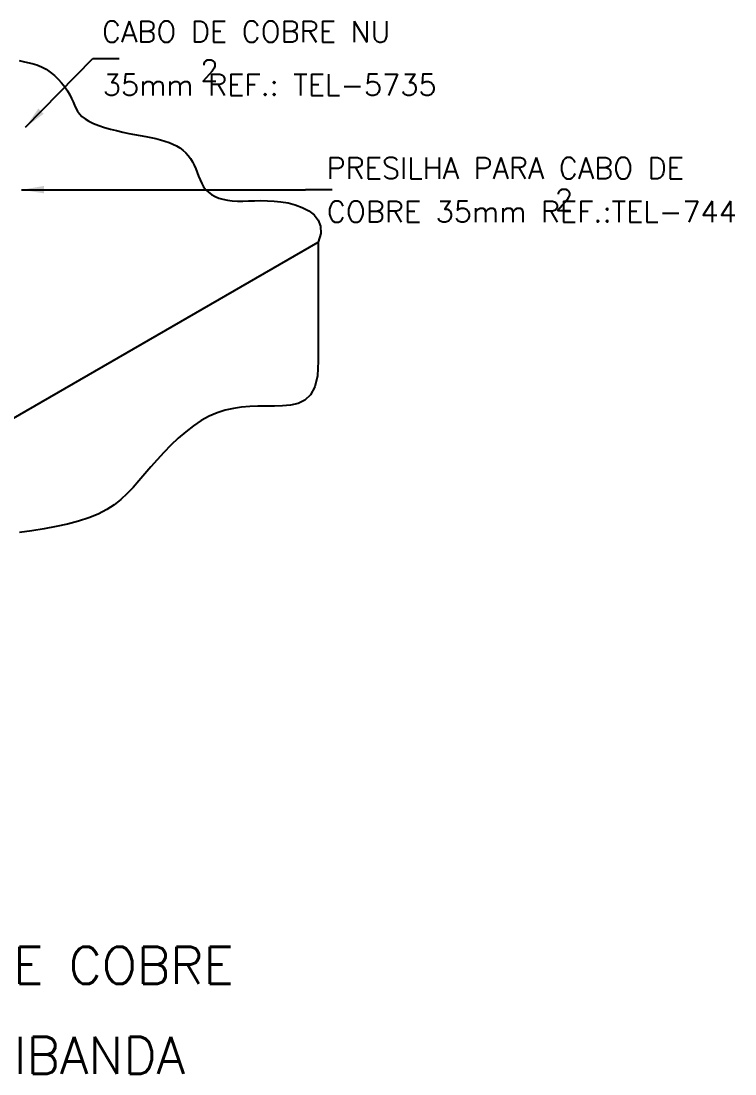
# Model space of a CAD drawing. Header units: millimetres. Extents: x -6476 to -6458.7, y -4451.8 to -4439.
# Drawn here: x -6465.5 to -6458.75, y -4451.84 to -4441.89 of the extents above; entities that cross this region are included whole.
import ezdxf
from ezdxf.enums import TextEntityAlignment as Align

# ---------------------------------------------------------------- set-up
doc = ezdxf.new("R2010")
doc.units = ezdxf.units.MM
doc.header["$LTSCALE"] = 10
doc.layers.add('Termotécnica', color=7, linetype='Continuous')
doc.styles.add('r140', font='romans.shx')
doc.styles.add('r80', font='romans.shx')

msp = doc.modelspace()

# ---------------------------------------------------------------- linework, layer by layer
at = {"layer": 'Termotécnica', "color": 2}
for p, q in [((-6465.4539, -4442.8983), (-6464.818, -4442.2477)), ((-6464.818, -4442.2477), (-6464.568, -4442.2477)), ((-6465.4897, -4443.4889), (-6462.8063, -4443.4893)), ((-6462.5563, -4443.4893), (-6462.8063, -4443.4893)), ((-6469.7821, -4448.081), (-6462.6857, -4443.9839)), ((-6462.6857, -4443.9839), (-6462.6857, -4445.1086))]:
    msp.add_line(p, q, dxfattribs=at)
for points in [[(-6465.5143, -4442.2682), (-6465.4756, -4442.2767), (-6465.4339, -4442.2852), (-6465.3903, -4442.2953), (-6465.3459, -4442.3084), (-6465.302, -4442.3259), (-6465.2594, -4442.3488), (-6465.2188, -4442.3765), (-6465.1804, -4442.4081), (-6465.1447, -4442.4426), (-6465.112, -4442.4791), (-6465.0826, -4442.5165), (-6465.057, -4442.5539), (-6465.0355, -4442.5903), (-6465.0181, -4442.625), (-6465.0036, -4442.6578), (-6464.9904, -4442.6889), (-6464.9771, -4442.7182), (-6464.962, -4442.7458), (-6464.9436, -4442.7719), (-6464.9204, -4442.7965), (-6464.8908, -4442.8197), (-6464.8538, -4442.8414), (-6464.81, -4442.8619), (-6464.7608, -4442.881), (-6464.7074, -4442.8987), (-6464.6511, -4442.915), (-6464.5932, -4442.93), (-6464.5348, -4442.9437), (-6464.4773, -4442.9559), (-6464.4216, -4442.9669), (-6464.3681, -4442.9769), (-6464.3169, -4442.9865), (-6464.2679, -4442.9959), (-6464.2213, -4443.0057), (-6464.1771, -4443.0162), (-6464.1353, -4443.0279), (-6464.0961, -4443.0413), (-6464.0594, -4443.0566), (-6464.0254, -4443.074), (-6463.9939, -4443.0935), (-6463.965, -4443.1152), (-6463.9386, -4443.139), (-6463.9149, -4443.165), (-6463.8937, -4443.1932), (-6463.8751, -4443.2238), (-6463.8588, -4443.2564), (-6463.8443, -4443.2907), (-6463.8308, -4443.3258), (-6463.8173, -4443.361), (-6463.8032, -4443.3955), (-6463.7875, -4443.4287), (-6463.7695, -4443.4597), (-6463.7484, -4443.4879), (-6463.7235, -4443.5127), (-6463.6947, -4443.534), (-6463.6623, -4443.552), (-6463.6264, -4443.5667), (-6463.587, -4443.5783), (-6463.5445, -4443.5869), (-6463.4988, -4443.5926), (-6463.4502, -4443.5955), (-6463.3988, -4443.5959), (-6463.3447, -4443.5946), (-6463.288, -4443.5929), (-6463.229, -4443.5916), (-6463.1677, -4443.592), (-6463.1043, -4443.595), (-6463.0389, -4443.6018), (-6462.9717, -4443.6134), (-6462.9034, -4443.6308), (-6462.837, -4443.6549), (-6462.7763, -4443.6865), (-6462.7248, -4443.7263), (-6462.6864, -4443.7752), (-6462.6646, -4443.8339), (-6462.6632, -4443.9032), (-6462.6857, -4443.9839)], [(-6462.6857, -4445.1086), (-6462.6938, -4445.2463), (-6462.7194, -4445.3504), (-6462.7602, -4445.4256), (-6462.8135, -4445.4767), (-6462.8768, -4445.5083), (-6462.9475, -4445.5252), (-6463.0232, -4445.532), (-6463.1011, -4445.5336), (-6463.1792, -4445.534), (-6463.2571, -4445.5351), (-6463.3346, -4445.5381), (-6463.4119, -4445.5444), (-6463.4887, -4445.5553), (-6463.5652, -4445.5719), (-6463.6413, -4445.5957), (-6463.717, -4445.6279), (-6463.7921, -4445.6692), (-6463.8663, -4445.7188), (-6463.9392, -4445.7751), (-6464.0104, -4445.8368), (-6464.0795, -4445.9024), (-6464.1461, -4445.9704), (-6464.2097, -4446.0394), (-6464.27, -4446.108), (-6464.3268, -4446.1748), (-6464.3817, -4446.2394), (-6464.4362, -4446.3011), (-6464.4921, -4446.3597), (-6464.5513, -4446.4146), (-6464.6154, -4446.4654), (-6464.6861, -4446.5116), (-6464.7652, -4446.5529), (-6464.8539, -4446.589), (-6464.9511, -4446.6202), (-6465.0553, -4446.6474), (-6465.1649, -4446.6711), (-6465.2782, -4446.6919), (-6465.3937, -4446.7106), (-6465.5098, -4446.7277)]]:
    msp.add_lwpolyline(points, dxfattribs=at)
for points in [[(-6465.3322, -4442.7213), (-6465.2814, -4442.7704), (-6465.4539, -4442.8983)], [(-6465.2781, -4443.4523), (-6465.2777, -4443.5229), (-6465.4897, -4443.4889)]]:
    msp.add_solid(points, dxfattribs=at)

# ---------------------------------------------------------------- texts
at = {"layer": 'Termotécnica', "color": 2, "style": 'r80'}
for s, p in [('CABO DE COBRE NU ', (-6464.7306, -4442.0942)), ('2', (-6463.8002, -4442.4619)), ('35mm REF.: TEL-5735', (-6464.7225, -4442.5975)), ('PRESILHA PARA CABO DE', (-6462.608, -4443.3841)), ('2', (-6460.4492, -4443.6832)), ('COBRE 35mm REF.:TEL-744', (-6462.6054, -4443.7958))]:
    msp.add_text(s, height=0.2, dxfattribs=at).set_placement(p)
at = {"layer": 'Termotécnica', "color": 5, "style": 'r140'}
for s, p in [(' FIXAÇÃO DO CABO DE COBRE', (-6467.0412, -4451.0984)), ('E RE-BAR NA PLATIBANDA', (-6467.0412, -4451.9497))]:
    msp.add_text(s, height=0.35, dxfattribs=at).set_placement(p, align=Align.BOTTOM_CENTER)

doc.saveas('drawing.dxf')
